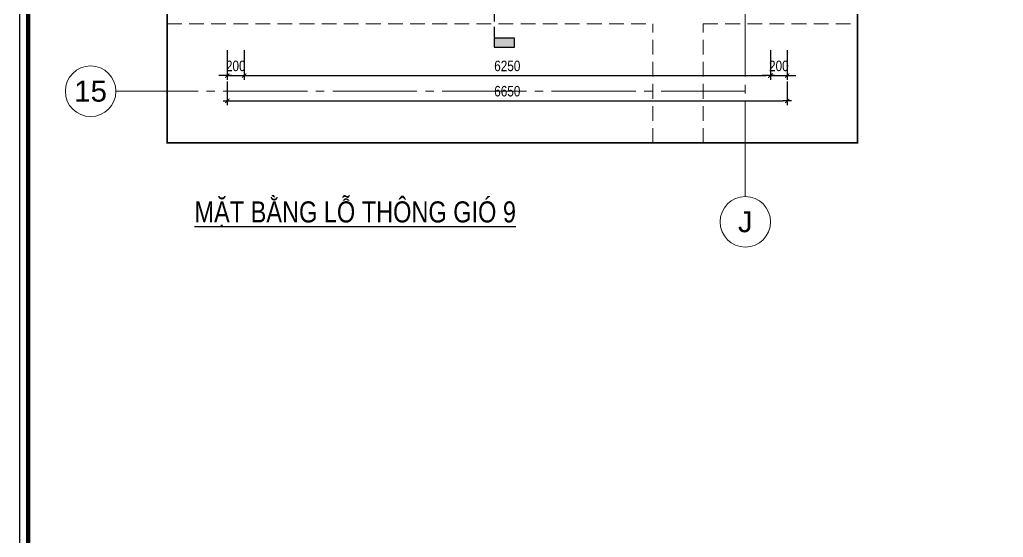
# Model space of a CAD drawing. Header units: millimetres. Extents: x -3582679 to -3542129, y 680309 to 797609.
# Drawn here: x -3582679 to -3570997, y 694409 to 700554 of the extents above; entities that cross this region are included whole.
import ezdxf
from ezdxf.enums import TextEntityAlignment as Align

# ---------------------------------------------------------------- set-up
doc = ezdxf.new("R2010")
doc.units = ezdxf.units.MM
doc.header["$LTSCALE"] = 100
doc.header["$MEASUREMENT"] = 0
for name, pattern in [('A14-Chi tiet Thong gio ham$0$HTT Center', [13, 10, -1, 1, -1]), ('BLOCK A - CHI TIET THANG 4$0$HIDDEN', [0.375, 0.25, -0.125]), ('BLOCK B - CHI TIET THANG 5$0$$0$HIDDEN', [0.375, 0.25, -0.125]), ('HIDDEN', [0.375, 0.25, -0.125])]:
    doc.linetypes.add(name, pattern=pattern)
doc.layers.get('0').update_dxf_attribs({"lineweight": 9})
for name, color, linetype, lineweight in [("'S_General_Hidden_1 Thin", 1, 'HIDDEN', 18), ('A14-Chi tiet Thong gio ham$0$Ky hieu Truc', 1, 'Continuous', 5), ('A14-Chi tiet Thong gio ham$0$Luoi Truc', 251, 'A14-Chi tiet Thong gio ham$0$HTT Center', 9)]:
    doc.layers.add(name, color=color, linetype=linetype, lineweight=lineweight)
for name, color, linetype in [('01PM. TEXT A', 3, 'Continuous'), ('04PM. THIN', 7, 'Continuous'), ('07PM. WACO', 6, 'Continuous'), ('11PM. DIM', 2, 'Continuous')]:
    doc.layers.add(name, color=color, linetype=linetype)
doc.styles.add('[PMDC2013]STYLE', font='arial.ttf', dxfattribs={"width": 0.8})
doc.styles.add('A14-Chi tiet Thong gio ham$0$Arial_C', font='arial.ttf')
doc.styles.add('BLOCK B - CHI TIET THANG 5$0$$0$Title Block Bold', font='VHELVEB_0.TTF')
doc.styles.add('BLOCK B - CHI TIET THANG 5$0$VNI-HelveCB', font='VHELVCB_0.TTF')
doc.dimstyles.new('20', dxfattribs={"dimtxt": 250, "dimasz": 200, "dimexe": 250, "dimexo": 0, "dimgap": 100, "dimtad": 1, "dimdec": 0, "dimlfac": 0.2, "dimzin": 0, "dimdsep": 46, "dimtxsty": '[PMDC2013]STYLE', "dimblk": 'TICK', "dimcen": 0, "dimdle": 300, "dimclrd": 2, "dimclre": 2, "dimclrt": 4, "dimadec": 0, "dimazin": 0, "dimtfac": 0.004, "dimtdec": 0, "dimtix": 1, "dimtmove": 2, "dimatfit": 3, "dimldrblk": 'TICK', "dimfxl": 1, "dimtvp": 0.8, "dimtolj": 1, "dimtzin": 0, "dimarcsym": 0})

# ---------------------------------------------------------------- blocks, each defined once
blk = doc.blocks.new('CHG_XX_Khung ten')
blk.add_lwpolyline([(15, 579), (826, 579), (826, 15), (15, 15)], close=True)
at = {"color": 4, "linetype": 'Continuous', "const_width": 1}
blk.add_lwpolyline([(17, 577), (824, 577), (824, 17), (17, 17)], close=True, dxfattribs=at)
blk = doc.blocks.new('A14-Chi tiet Thong gio ham$0$HTT-Grid')
at = {"linetype": 'ByBlock', "lineweight": -2}
blk.add_line((0, 6), (0, 8.5), dxfattribs=at)
blk.add_circle((0, 0), 6, dxfattribs=at)
at = {"linetype": 'ByBlock', "lineweight": -2, "style": 'A14-Chi tiet Thong gio ham$0$Arial_C'}
blk.add_attdef('GRID', text='', height=5, dxfattribs=at).set_placement((0, 0), align=Align.MIDDLE)
blk = doc.blocks.new('TICK')
at = {"color": 0, "linetype": 'ByBlock'}
blk.add_line((1, 0), (-1, 0), dxfattribs=at)
at = {"color": 7, "linetype": 'ByBlock', "const_width": 0.25}
blk.add_lwpolyline([(-0.5, -0.5), (0.5, 0.5)], dxfattribs=at)
blk = doc.blocks.new('*D460')
at = {"layer": '11PM. DIM', "color": 2, "lineweight": -2, "ltscale": 0.3, "transparency": 16777216}
for p, q in [((-3580213, 700190), (-3580213, 699840)), ((-3580013, 700190), (-3580013, 699840)), ((-3580263, 699890), (-3580313, 699890)), ((-3580213, 699890), (-3580013, 699890)), ((-3579963, 699890), (-3579913, 699890))]:
    blk.add_line(p, q, dxfattribs=at)
at = {"layer": '11PM. DIM', "color": 2, "lineweight": -2, "ltscale": 0.3, "transparency": 16777216, "xscale": 50, "yscale": 50, "zscale": 50}
blk.add_blockref('TICK', (-3580213, 699890), dxfattribs=at)
at = {"layer": '11PM. DIM', "color": 2, "lineweight": -2, "ltscale": 0.3, "transparency": 16777216, "xscale": 50, "yscale": 50, "zscale": 50, "rotation": 180}
blk.add_blockref('TICK', (-3580013, 699890), dxfattribs=at)
at = {"layer": '11PM. DIM', "color": 4, "ltscale": 0.3, "transparency": 16777216, "insert": (-3580113, 700004), "char_height": 125, "attachment_point": 5, "style": '[PMDC2013]STYLE'}
blk.add_mtext('\\A1;200', dxfattribs=at)
blk = doc.blocks.new('*D461')
at = {"layer": '11PM. DIM', "color": 2, "lineweight": -2, "ltscale": 0.3, "transparency": 16777216}
for p, q in [((-3580013, 700190), (-3580013, 699840)), ((-3573763, 700190), (-3573763, 699840)), ((-3579963, 699890), (-3573813, 699890))]:
    blk.add_line(p, q, dxfattribs=at)
at = {"layer": '11PM. DIM', "color": 2, "lineweight": -2, "ltscale": 0.3, "transparency": 16777216, "xscale": 50, "yscale": 50, "zscale": 50, "rotation": 180}
blk.add_blockref('TICK', (-3580013, 699890), dxfattribs=at)
at = {"layer": '11PM. DIM', "color": 2, "lineweight": -2, "ltscale": 0.3, "transparency": 16777216, "xscale": 50, "yscale": 50, "zscale": 50}
blk.add_blockref('TICK', (-3573763, 699890), dxfattribs=at)
at = {"layer": '11PM. DIM', "color": 4, "ltscale": 0.3, "transparency": 16777216, "insert": (-3576888, 700004), "char_height": 125, "attachment_point": 5, "style": '[PMDC2013]STYLE'}
blk.add_mtext('\\A1;\\A1;6250', dxfattribs=at)
blk = doc.blocks.new('*D462')
at = {"layer": '11PM. DIM', "color": 2, "lineweight": -2, "ltscale": 0.3, "transparency": 16777216}
for p, q in [((-3573763, 700190), (-3573763, 699840)), ((-3573563, 700190), (-3573563, 699840)), ((-3573813, 699890), (-3573863, 699890)), ((-3573763, 699890), (-3573563, 699890)), ((-3573513, 699890), (-3573463, 699890))]:
    blk.add_line(p, q, dxfattribs=at)
at = {"layer": '11PM. DIM', "color": 2, "lineweight": -2, "ltscale": 0.3, "transparency": 16777216, "xscale": 50, "yscale": 50, "zscale": 50}
blk.add_blockref('TICK', (-3573763, 699890), dxfattribs=at)
at = {"layer": '11PM. DIM', "color": 2, "lineweight": -2, "ltscale": 0.3, "transparency": 16777216, "xscale": 50, "yscale": 50, "zscale": 50, "rotation": 180}
blk.add_blockref('TICK', (-3573563, 699890), dxfattribs=at)
at = {"layer": '11PM. DIM', "color": 4, "ltscale": 0.3, "transparency": 16777216, "insert": (-3573663, 700004), "char_height": 125, "attachment_point": 5, "style": '[PMDC2013]STYLE'}
blk.add_mtext('\\A1;200', dxfattribs=at)
blk = doc.blocks.new('*D463')
at = {"layer": '11PM. DIM', "color": 2, "lineweight": -2, "ltscale": 0.3, "transparency": 16777216}
for p, q in [((-3580213, 699821), (-3580213, 699540)), ((-3573563, 699821), (-3573563, 699540)), ((-3580163, 699590), (-3573613, 699590))]:
    blk.add_line(p, q, dxfattribs=at)
at = {"layer": '11PM. DIM', "color": 2, "lineweight": -2, "ltscale": 0.3, "transparency": 16777216, "xscale": 50, "yscale": 50, "zscale": 50, "rotation": 180}
blk.add_blockref('TICK', (-3580213, 699590), dxfattribs=at)
at = {"layer": '11PM. DIM', "color": 2, "lineweight": -2, "ltscale": 0.3, "transparency": 16777216, "xscale": 50, "yscale": 50, "zscale": 50}
blk.add_blockref('TICK', (-3573563, 699590), dxfattribs=at)
at = {"layer": '11PM. DIM', "color": 4, "ltscale": 0.3, "transparency": 16777216, "insert": (-3576888, 699704), "char_height": 125, "attachment_point": 5, "style": '[PMDC2013]STYLE'}
blk.add_mtext('\\A1;6650', dxfattribs=at)
blk = doc.blocks.new('*U366')
h = blk.add_hatch(color=256)
edge = h.paths.add_edge_path()
edge.add_line((0, -600), (0, -849))
edge.add_line((0, -849), (849, 0))
edge.add_line((849, 0), (0, 849))
edge.add_line((0, 849), (0, 600))
edge.add_arc((0, 0), 600, -90, 90, ccw=False)
blk.add_hatch(color=256).paths.add_polyline_path([(480, -13083), (480, -12868), (0, -12868), (0, -13083)])
blk.add_line((-600, 0), (600, 0))
at = {"linetype": 'BLOCK B - CHI TIET THANG 5$0$$0$HIDDEN', "ltscale": 10}
blk.add_line((0, -600), (0, -13083), dxfattribs=at)
blk.add_lwpolyline([(0, -600), (0, -849), (849, 0), (0, 849), (0, 600, -1)], format="xyb", close=True)
blk.add_lwpolyline([(480, -13083), (480, -12868), (0, -12868), (0, -13083)], close=True)
blk.add_circle((0, 0), 600)
at = {"style": 'BLOCK B - CHI TIET THANG 5$0$$0$Title Block Bold', "flags": 8}
blk.add_attdef('VIEWNUMBER', text='', height=300, dxfattribs=at).set_placement((0, 0), align=Align.BOTTOM_CENTER)
blk.add_attdef('DRAWINGREFERENCE', text='', height=250, dxfattribs=at).set_placement((0, -120), align=Align.TOP_CENTER)

msp = doc.modelspace()

# ---------------------------------------------------------------- block references
at = {"layer": '04PM. THIN', "xscale": 50, "yscale": 50, "zscale": 50}
msp.add_blockref('CHG_XX_Khung ten', (-3583429.2, 679559.1), dxfattribs=at)

# ---------------------------------------------------------------- next in the draw order: linework, layer by layer
at = {"layer": "'S_General_Hidden_1 Thin", "ltscale": 7}
for p, q in [((-3580929.1, 700503.7), (-3575161.1, 700503.7)), ((-3575161.1, 699090.5), (-3575161.1, 700503.7)), ((-3574561.1, 699090.5), (-3574561.1, 700503.7)), ((-3574561.1, 700503.7), (-3572728, 700503.7))]:
    msp.add_line(p, q, dxfattribs=at)
at = {"linetype": 'BLOCK A - CHI TIET THANG 4$0$HIDDEN', "ltscale": 10, "const_width": 20}
msp.add_lwpolyline([(-3580929.1, 706029.3), (-3572728, 706029.3), (-3572728, 699090.5), (-3580929.1, 699090.5)], close=True, dxfattribs=at)
at = {"layer": 'A14-Chi tiet Thong gio ham$0$Luoi Truc'}
msp.add_line((-3574061.1, 699703.8), (-3581411.9, 699703.8), dxfattribs=at)
msp.add_lwpolyline([(-3574061.1, 698578.7), (-3574061.1, 705573.1)], dxfattribs=at)

# ---------------------------------------------------------------- next in the draw order: block references
at = {"layer": '07PM. WACO'}
ref = msp.add_blockref('*U366', (-3577042.1, 706769.3), dxfattribs=dict(at, xscale=0.5, yscale=0.5, zscale=0.5))
ref.add_attrib('VIEWNUMBER', '2-2', dxfattribs={"layer": '0', "height": 150, "style": 'BLOCK B - CHI TIET THANG 5$0$VNI-HelveCB'}).set_placement((-3577042.1, 706769.3), align=Align.BOTTOM_CENTER)
ref.add_attrib('DRAWINGREFERENCE', '-', dxfattribs={"layer": '0', "height": 125, "style": 'BLOCK B - CHI TIET THANG 5$0$VNI-HelveCB'}).set_placement((-3577042.1, 706709.3), align=Align.TOP_CENTER)
at = {"layer": 'A14-Chi tiet Thong gio ham$0$Ky hieu Truc'}
ref = msp.add_blockref('A14-Chi tiet Thong gio ham$0$HTT-Grid', (-3581836.9, 699703.8), dxfattribs=dict(at, xscale=50, yscale=50, zscale=50, rotation=270))
ref.add_attrib('GRID', '15', dxfattribs={"layer": '0', "color": 0, "linetype": 'ByBlock', "lineweight": -2, "height": 250, "style": 'A14-Chi tiet Thong gio ham$0$Arial_C'}).set_placement((-3581836.9, 699703.8), align=Align.MIDDLE)
ref = msp.add_blockref('A14-Chi tiet Thong gio ham$0$HTT-Grid', (-3574061.1, 698153.7), dxfattribs=dict(at, xscale=50, yscale=50, zscale=50))
ref.add_attrib('GRID', 'J', dxfattribs={"layer": '0', "color": 0, "linetype": 'ByBlock', "lineweight": -2, "height": 250, "style": 'A14-Chi tiet Thong gio ham$0$Arial_C'}).set_placement((-3574061.1, 698153.7), align=Align.MIDDLE)

# ---------------------------------------------------------------- next in the draw order: texts
at = {"layer": '01PM. TEXT A', "style": '[PMDC2013]STYLE', "width": 0.8}
msp.add_text('%%UMẶT BẰNG LỖ THÔNG GIÓ 9', height=250, dxfattribs=at).set_placement((-3578694, 698146.8), align=Align.CENTER)

# ---------------------------------------------------------------- next in the draw order: dimensions: what is measured, and where the dimension line sits
at = {"layer": '11PM. DIM', "ltscale": 0.3}
for base, p1, p2, picture, middle in [((-3580013.1, 699890.1), (-3580213.1, 700190.1), (-3580013.1, 700190.1), '*D460', (-3580113.1, 700003.9)), ((-3573563.1, 699890.1), (-3573762.9, 700190.2), (-3573563.1, 700190.2), '*D462', (-3573663, 700003.9)), ((-3573563.1, 699590.1), (-3580213.1, 699821.2), (-3573563.1, 699821.2), '*D463', (-3576888.1, 699703.9))]:
    dim = msp.add_linear_dim(base=base, p1=p1, p2=p2, dimstyle='20', override={"dimscale": 0.5, "dimasz": 100, "dimexe": 100, "dimlfac": 1, "dimdle": 100}, dxfattribs=at)
    dim.commit()
    dim.dimension.update_dxf_attribs({"geometry": picture, "text_midpoint": middle})
dim = msp.add_linear_dim(base=(-3573762.9, 699890.1), p1=(-3580013.1, 700190.1), p2=(-3573762.9, 700190.2), text='\\A1;6250', dimstyle='20', override={"dimscale": 0.5, "dimasz": 100, "dimexe": 100, "dimlfac": 1, "dimdle": 100}, dxfattribs=at)
dim.commit()
dim.dimension.update_dxf_attribs({"geometry": '*D461', "text_midpoint": (-3576888, 700003.9)})

doc.saveas('drawing.dxf')
